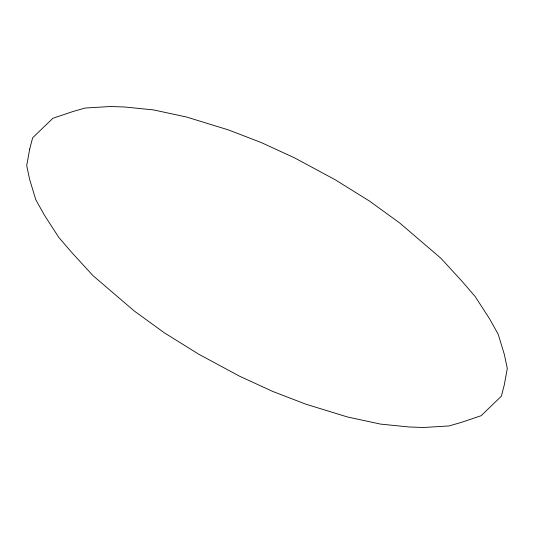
<?xml version="1.0" encoding="UTF-8"?>
<svg xmlns="http://www.w3.org/2000/svg" width="534" height="534" viewBox="0 0 534 534"><rect width="100%" height="100%" fill="white"/><g stroke="black" fill="none" stroke-linecap="round" stroke-linejoin="round"><path stroke-width="0.8" d="M29.724 149.026L26.7 165.567L29.657 179.524L35.791 199.709L44.369 215.075L58.827 237.47L71.97 252.702L93.009 275.651L134.201 310.942L164.479 332.909L198.701 354.182L239.506 376.176L272.767 391.455L305.808 404.165L347.494 416.987L380.495 424.089L409.131 426.986L423.535 427.494L449.061 425.938L461.336 422.387L481.114 415.719L501.353 396.228L504.276 384.974L507.3 368.433L504.343 354.476L498.209 334.291L489.631 318.925L475.173 296.53L462.03 281.298L440.991 258.349L399.799 223.058L369.521 201.091L335.299 179.818L294.494 157.824L261.233 142.545L228.192 129.835L186.506 117.013L153.505 109.911L124.869 107.014L110.465 106.506L84.939 108.062L72.664 111.613L52.886 118.281L32.647 137.772L29.724 149.026"/></g></svg>
